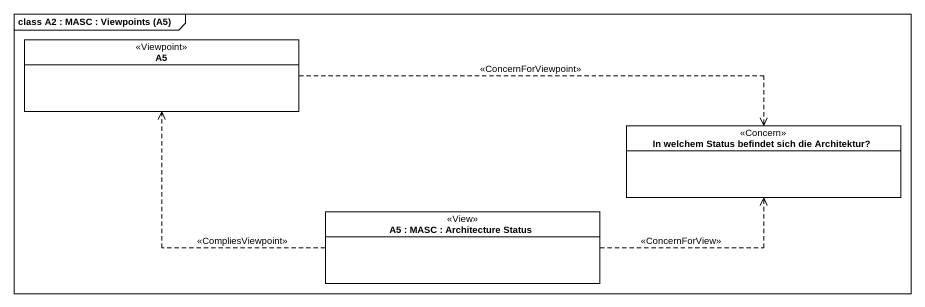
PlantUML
@startuml
mainframe class A2 : MASC : Viewpoints (A5)
hide circle
hide empty members
class A5 <<Viewpoint>>
class "In welchem Status befindet sich die Architektur?" as In_welchem_Status_befindet <<Concern>>
class "A5 : MASC : Architecture Status" as A5_MASC_Architecture_Status <<View>>
A5 .right.> In_welchem_Status_befindet : <<ConcernForViewpoint>>
A5_MASC_Architecture_Status .left.> A5 : <<CompliesViewpoint>>
A5_MASC_Architecture_Status .right.> In_welchem_Status_befindet : <<ConcernForView>>
@enduml
